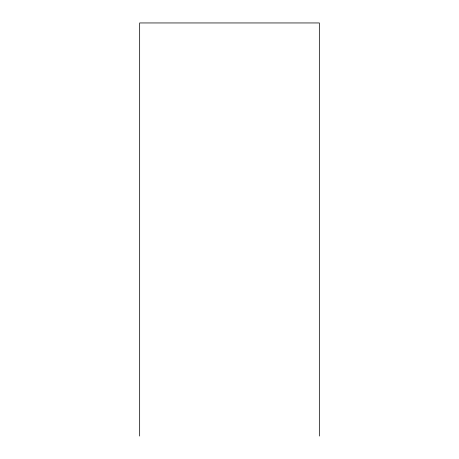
<?xml version="1.0" encoding="UTF-8"?>
<svg xmlns="http://www.w3.org/2000/svg" width="459" height="459" viewBox="0 0 459 459"><rect width="100%" height="100%" fill="white"/><g stroke="black" fill="none" stroke-linecap="round" stroke-linejoin="round"><path stroke-width="0.69" d="M319.338 436.05L319.338 22.95L139.662 22.95L139.662 436.05"/></g></svg>
